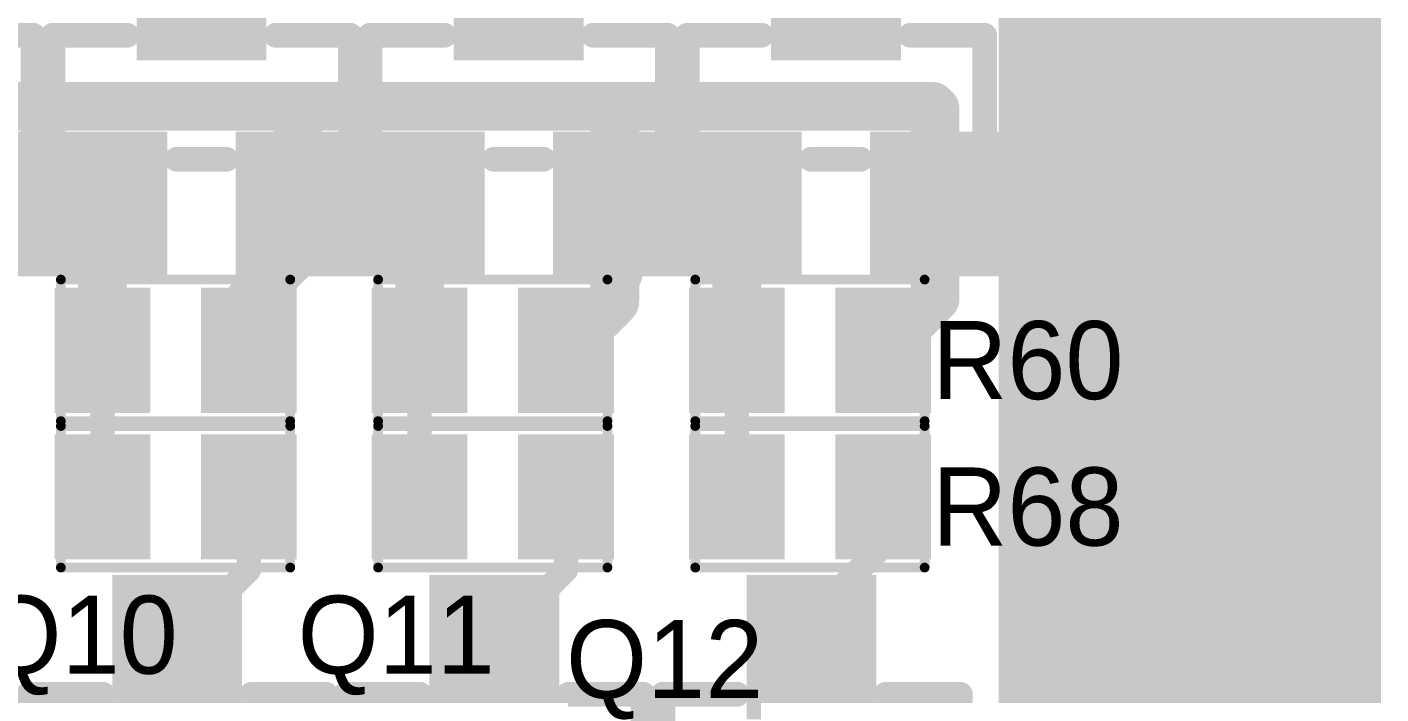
# Model space of a CAD drawing. Extents: x 416 to 470, y 213 to 332.
# Drawn here: x 455.98 to 469.85, y 260.73 to 267.56 of the extents above; entities that cross this region are included whole.
import ezdxf

# ---------------------------------------------------------------- set-up
doc = ezdxf.new("R2010")
doc.units = 0
for name, color, linetype in [('Board', 3, 'CONTINUOUS'), ('Top', 1, 'CONTINUOUS'), ('Top_Mask', 4, 'CONTINUOUS'), ('Top_Paste', 8, 'CONTINUOUS'), ('Top_Silk', 6, 'CONTINUOUS')]:
    doc.layers.add(name, color=color, linetype=linetype)

# ---------------------------------------------------------------- blocks, each defined once
blk = doc.blocks.new('UNIT_DISC')
at = {"linetype": 'CONTINUOUS', "const_width": 0.5}
blk.add_lwpolyline([(0.25, 0, 1), (-0.25, 0, 1)], format="xyb", close=True, dxfattribs=at)
blk = doc.blocks.new('R_0603_7086')
at = {"layer": 'Top_Silk', "linetype": 'CONTINUOUS', "const_width": 0.1}
for points in [[(459.575, 263.525), (459.575, 264.975)], [(459.575, 264.975), (461.925, 264.975)], [(461.925, 264.975), (461.925, 263.525)], [(461.925, 263.525), (459.575, 263.525)]]:
    blk.add_lwpolyline(points, dxfattribs=at)
at = {"layer": 'Top_Silk', "xscale": 0.1, "yscale": 0.1, "zscale": 0.1}
for p in [(459.575, 264.975), (459.575, 264.975), (461.925, 264.975), (461.925, 264.975), (459.575, 263.525), (459.575, 263.525), (461.925, 263.525), (461.925, 263.525)]:
    blk.add_blockref('UNIT_DISC', p, dxfattribs=at)
blk = doc.blocks.new('SHAPE_SQ_236_354_0_0_0_0')
blk.add_solid([(-0.3, -0.45), (0.3, -0.45), (-0.3, 0.45), (0.3, 0.45)])
blk = doc.blocks.new('SHAPE_SQ_386_504_0_0_0_0')
blk.add_solid([(-0.4905, -0.6405), (0.4905, -0.6405), (-0.4905, 0.6405), (0.4905, 0.6405)])
blk = doc.blocks.new('0_6x0_925')
at = {"layer": 'Top'}
blk.add_blockref('SHAPE_SQ_236_354_0_0_0_0', (0, 0), dxfattribs=at)
at = {"layer": 'Top_Mask'}
blk.add_blockref('SHAPE_SQ_386_504_0_0_0_0', (0, 0), dxfattribs=at)
at = {"layer": 'Top_Paste'}
blk.add_blockref('SHAPE_SQ_236_354_0_0_0_0', (0, 0), dxfattribs=at)
blk = doc.blocks.new('0_6x0_932')
at = {"layer": 'Top'}
blk.add_blockref('SHAPE_SQ_236_354_0_0_0_0', (0, 0), dxfattribs=at)
at = {"layer": 'Top_Mask'}
blk.add_blockref('SHAPE_SQ_386_504_0_0_0_0', (0, 0), dxfattribs=at)
at = {"layer": 'Top_Paste'}
blk.add_blockref('SHAPE_SQ_236_354_0_0_0_0', (0, 0), dxfattribs=at)
blk = doc.blocks.new('R59')
for name, p in [('R_0603_7086', (0, 0)), ('0_6x0_925', (460, 264.25)), ('0_6x0_932', (461.5, 264.25))]:
    blk.add_blockref(name, p)
blk = doc.blocks.new('R_0603_7098')
at = {"layer": 'Top_Silk', "linetype": 'CONTINUOUS', "const_width": 0.1}
for points in [[(459.575, 262.025), (459.575, 263.475)], [(459.575, 263.475), (461.925, 263.475)], [(461.925, 263.475), (461.925, 262.025)], [(461.925, 262.025), (459.575, 262.025)]]:
    blk.add_lwpolyline(points, dxfattribs=at)
at = {"layer": 'Top_Silk', "xscale": 0.1, "yscale": 0.1, "zscale": 0.1}
for p in [(459.575, 263.475), (459.575, 263.475), (461.925, 263.475), (461.925, 263.475), (459.575, 262.025), (459.575, 262.025), (461.925, 262.025), (461.925, 262.025)]:
    blk.add_blockref('UNIT_DISC', p, dxfattribs=at)
blk = doc.blocks.new('0_6x0_926')
at = {"layer": 'Top'}
blk.add_blockref('SHAPE_SQ_236_354_0_0_0_0', (0, 0), dxfattribs=at)
at = {"layer": 'Top_Mask'}
blk.add_blockref('SHAPE_SQ_386_504_0_0_0_0', (0, 0), dxfattribs=at)
at = {"layer": 'Top_Paste'}
blk.add_blockref('SHAPE_SQ_236_354_0_0_0_0', (0, 0), dxfattribs=at)
blk = doc.blocks.new('R67')
blk.add_blockref('R_0603_7098', (0, 0))
at = {"rotation": 180}
for name, p in [('0_6x0_925', (460, 262.75)), ('0_6x0_926', (461.5, 262.75))]:
    blk.add_blockref(name, p, dxfattribs=at)
blk = doc.blocks.new('SHAPE_EL_236_236_0_0_0_0')
at = {"xscale": 0.6, "yscale": 0.6, "zscale": 0.6}
blk.add_blockref('UNIT_DISC', (0, 0), dxfattribs=at)
blk = doc.blocks.new('SHAPE_EL_386_386_0_0_0_0')
at = {"xscale": 0.981, "yscale": 0.981, "zscale": 0.981}
blk.add_blockref('UNIT_DISC', (0, 0), dxfattribs=at)
blk = doc.blocks.new('0__40_41')
at = {"layer": 'Top'}
blk.add_blockref('SHAPE_EL_236_236_0_0_0_0', (0, 0), dxfattribs=at)
at = {"layer": 'Top_Mask'}
blk.add_blockref('SHAPE_EL_386_386_0_0_0_0', (0, 0), dxfattribs=at)
blk = doc.blocks.new('SOT_23_A1A2K__7459')
at = {"layer": 'Top_Silk', "linetype": 'CONTINUOUS', "const_width": 0.254}
for points in [[(452.99199, 267.4772), (453.754, 267.4772)], [(452.992, 266.46119), (452.99199, 267.4772)], [(455.278, 267.4772), (456.04001, 267.4772)], [(456.04001, 266.4612), (456.04001, 267.4772)], [(454.262, 266.20719), (454.77, 266.20719)]]:
    blk.add_lwpolyline(points, dxfattribs=at)
at = {"layer": 'Top_Silk', "xscale": 0.254, "yscale": 0.254, "zscale": 0.254}
for p in [(452.99199, 267.4772), (452.99199, 267.4772), (453.754, 267.4772), (455.278, 267.4772), (456.04001, 267.4772), (456.04001, 267.4772), (452.992, 266.46119), (456.04001, 266.4612), (454.262, 266.20719), (454.77, 266.20719)]:
    blk.add_blockref('UNIT_DISC', p, dxfattribs=at)
blk = doc.blocks.new('SHAPE_SQ_374_433_0_0_0_0')
blk.add_solid([(-0.475, -0.55), (0.475, -0.55), (-0.475, 0.55), (0.475, 0.55)])
blk = doc.blocks.new('SHAPE_SQ_524_583_0_0_0_0')
blk.add_solid([(-0.6655, -0.7405), (0.6655, -0.7405), (-0.6655, 0.7405), (0.6655, 0.7405)])
blk = doc.blocks.new('P_SX32Y32D0T32')
at = {"layer": 'Top'}
blk.add_blockref('SHAPE_SQ_374_433_0_0_0_0', (0, 0), dxfattribs=at)
at = {"layer": 'Top_Mask'}
blk.add_blockref('SHAPE_SQ_524_583_0_0_0_0', (0, 0), dxfattribs=at)
at = {"layer": 'Top_Paste'}
blk.add_blockref('SHAPE_SQ_374_433_0_0_0_0', (0, 0), dxfattribs=at)
blk = doc.blocks.new('P_SX32Y32D0T21')
at = {"layer": 'Top'}
blk.add_blockref('SHAPE_SQ_374_433_0_0_0_0', (0, 0), dxfattribs=at)
at = {"layer": 'Top_Mask'}
blk.add_blockref('SHAPE_SQ_524_583_0_0_0_0', (0, 0), dxfattribs=at)
at = {"layer": 'Top_Paste'}
blk.add_blockref('SHAPE_SQ_374_433_0_0_0_0', (0, 0), dxfattribs=at)
blk = doc.blocks.new('P_SX32Y32D0T269')
at = {"layer": 'Top'}
blk.add_blockref('SHAPE_SQ_374_433_0_0_0_0', (0, 0), dxfattribs=at)
at = {"layer": 'Top_Mask'}
blk.add_blockref('SHAPE_SQ_524_583_0_0_0_0', (0, 0), dxfattribs=at)
at = {"layer": 'Top_Paste'}
blk.add_blockref('SHAPE_SQ_374_433_0_0_0_0', (0, 0), dxfattribs=at)
blk = doc.blocks.new('Q19')
for name, p in [('P_SX32Y32D0T269', (454.51601, 267.9598)), ('SOT_23_A1A2K__7459', (0, 0)), ('P_SX32Y32D0T21', (453.5, 265.75)), ('P_SX32Y32D0T32', (455.532, 265.75))]:
    blk.add_blockref(name, p)
at = {"layer": 'Top_Silk'}
blk.add_text('Q19', height=0.8, dxfattribs=at).set_placement((454.5, 268.6875))
blk = doc.blocks.new('SOT_23_A1A2K__7509')
at = {"layer": 'Top_Silk', "linetype": 'CONTINUOUS', "const_width": 0.254}
for points in [[(459.24199, 260.7272), (460.004, 260.7272)], [(459.242, 259.71119), (459.24199, 260.7272)], [(461.528, 260.7272), (462.29001, 260.7272)], [(462.29001, 259.7112), (462.29001, 260.7272)], [(460.512, 259.45719), (461.02, 259.45719)]]:
    blk.add_lwpolyline(points, dxfattribs=at)
at = {"layer": 'Top_Silk', "xscale": 0.254, "yscale": 0.254, "zscale": 0.254}
for p in [(459.24199, 260.7272), (459.24199, 260.7272), (460.004, 260.7272), (461.528, 260.7272), (462.29001, 260.7272), (462.29001, 260.7272), (459.242, 259.71119), (462.29001, 259.7112), (460.512, 259.45719), (461.02, 259.45719)]:
    blk.add_blockref('UNIT_DISC', p, dxfattribs=at)
blk = doc.blocks.new('P_SX32Y32D0T41')
at = {"layer": 'Top'}
blk.add_blockref('SHAPE_SQ_374_433_0_0_0_0', (0, 0), dxfattribs=at)
at = {"layer": 'Top_Mask'}
blk.add_blockref('SHAPE_SQ_524_583_0_0_0_0', (0, 0), dxfattribs=at)
at = {"layer": 'Top_Paste'}
blk.add_blockref('SHAPE_SQ_374_433_0_0_0_0', (0, 0), dxfattribs=at)
blk = doc.blocks.new('P_SX32Y32D0T49')
at = {"layer": 'Top'}
blk.add_blockref('SHAPE_SQ_374_433_0_0_0_0', (0, 0), dxfattribs=at)
at = {"layer": 'Top_Mask'}
blk.add_blockref('SHAPE_SQ_524_583_0_0_0_0', (0, 0), dxfattribs=at)
at = {"layer": 'Top_Paste'}
blk.add_blockref('SHAPE_SQ_374_433_0_0_0_0', (0, 0), dxfattribs=at)
blk = doc.blocks.new('P_SX32Y32D0T26')
at = {"layer": 'Top'}
blk.add_blockref('SHAPE_SQ_374_433_0_0_0_0', (0, 0), dxfattribs=at)
at = {"layer": 'Top_Mask'}
blk.add_blockref('SHAPE_SQ_524_583_0_0_0_0', (0, 0), dxfattribs=at)
at = {"layer": 'Top_Paste'}
blk.add_blockref('SHAPE_SQ_374_433_0_0_0_0', (0, 0), dxfattribs=at)
blk = doc.blocks.new('Q11')
for name, p in [('P_SX32Y32D0T26', (460.76601, 261.2098)), ('SOT_23_A1A2K__7509', (0, 0)), ('P_SX32Y32D0T49', (459.75, 259)), ('P_SX32Y32D0T41', (461.782, 259))]:
    blk.add_blockref(name, p)
at = {"layer": 'Top_Silk'}
blk.add_text('Q11', height=0.8, dxfattribs=at).set_placement((458.75, 260.9375))
blk = doc.blocks.new('SOT_23_A1A2K__7522')
at = {"layer": 'Top_Silk', "linetype": 'CONTINUOUS', "const_width": 0.254}
for points in [[(459.49199, 267.4772), (460.254, 267.4772)], [(459.492, 266.46119), (459.49199, 267.4772)], [(461.778, 267.4772), (462.54001, 267.4772)], [(462.54001, 266.4612), (462.54001, 267.4772)], [(460.762, 266.20719), (461.27, 266.20719)]]:
    blk.add_lwpolyline(points, dxfattribs=at)
at = {"layer": 'Top_Silk', "xscale": 0.254, "yscale": 0.254, "zscale": 0.254}
for p in [(459.49199, 267.4772), (459.49199, 267.4772), (460.254, 267.4772), (461.778, 267.4772), (462.54001, 267.4772), (462.54001, 267.4772), (459.492, 266.46119), (462.54001, 266.4612), (460.762, 266.20719), (461.27, 266.20719)]:
    blk.add_blockref('UNIT_DISC', p, dxfattribs=at)
blk = doc.blocks.new('P_SX32Y32D0T25')
at = {"layer": 'Top'}
blk.add_blockref('SHAPE_SQ_374_433_0_0_0_0', (0, 0), dxfattribs=at)
at = {"layer": 'Top_Mask'}
blk.add_blockref('SHAPE_SQ_524_583_0_0_0_0', (0, 0), dxfattribs=at)
at = {"layer": 'Top_Paste'}
blk.add_blockref('SHAPE_SQ_374_433_0_0_0_0', (0, 0), dxfattribs=at)
blk = doc.blocks.new('P_SX32Y32D0T271')
at = {"layer": 'Top'}
blk.add_blockref('SHAPE_SQ_374_433_0_0_0_0', (0, 0), dxfattribs=at)
at = {"layer": 'Top_Mask'}
blk.add_blockref('SHAPE_SQ_524_583_0_0_0_0', (0, 0), dxfattribs=at)
at = {"layer": 'Top_Paste'}
blk.add_blockref('SHAPE_SQ_374_433_0_0_0_0', (0, 0), dxfattribs=at)
blk = doc.blocks.new('Q111')
for name, p in [('P_SX32Y32D0T271', (461.01601, 267.9598)), ('SOT_23_A1A2K__7522', (0, 0)), ('P_SX32Y32D0T25', (460, 265.75)), ('P_SX32Y32D0T32', (462.032, 265.75))]:
    blk.add_blockref(name, p)
at = {"layer": 'Top_Silk'}
blk.add_text('Q111', height=0.8, dxfattribs=at).set_placement((461.25, 268.6875))
blk = doc.blocks.new('R_0603_7862')
at = {"layer": 'Top_Silk', "linetype": 'CONTINUOUS', "const_width": 0.1}
for points in [[(456.325, 263.525), (456.325, 264.975)], [(456.325, 264.975), (458.675, 264.975)], [(458.675, 264.975), (458.675, 263.525)], [(458.675, 263.525), (456.325, 263.525)]]:
    blk.add_lwpolyline(points, dxfattribs=at)
at = {"layer": 'Top_Silk', "xscale": 0.1, "yscale": 0.1, "zscale": 0.1}
for p in [(456.325, 264.975), (456.325, 264.975), (458.675, 264.975), (458.675, 264.975), (456.325, 263.525), (456.325, 263.525), (458.675, 263.525), (458.675, 263.525)]:
    blk.add_blockref('UNIT_DISC', p, dxfattribs=at)
blk = doc.blocks.new('0_6x0_923')
at = {"layer": 'Top'}
blk.add_blockref('SHAPE_SQ_236_354_0_0_0_0', (0, 0), dxfattribs=at)
at = {"layer": 'Top_Mask'}
blk.add_blockref('SHAPE_SQ_386_504_0_0_0_0', (0, 0), dxfattribs=at)
at = {"layer": 'Top_Paste'}
blk.add_blockref('SHAPE_SQ_236_354_0_0_0_0', (0, 0), dxfattribs=at)
blk = doc.blocks.new('R58')
for name, p in [('R_0603_7862', (0, 0)), ('0_6x0_923', (456.75, 264.25)), ('0_6x0_932', (458.25, 264.25))]:
    blk.add_blockref(name, p)
blk = doc.blocks.new('R_0603_7874')
at = {"layer": 'Top_Silk', "linetype": 'CONTINUOUS', "const_width": 0.1}
for points in [[(456.325, 262.025), (456.325, 263.475)], [(456.325, 263.475), (458.675, 263.475)], [(458.675, 263.475), (458.675, 262.025)], [(458.675, 262.025), (456.325, 262.025)]]:
    blk.add_lwpolyline(points, dxfattribs=at)
at = {"layer": 'Top_Silk', "xscale": 0.1, "yscale": 0.1, "zscale": 0.1}
for p in [(456.325, 263.475), (456.325, 263.475), (458.675, 263.475), (458.675, 263.475), (456.325, 262.025), (456.325, 262.025), (458.675, 262.025), (458.675, 262.025)]:
    blk.add_blockref('UNIT_DISC', p, dxfattribs=at)
blk = doc.blocks.new('0_6x0_924')
at = {"layer": 'Top'}
blk.add_blockref('SHAPE_SQ_236_354_0_0_0_0', (0, 0), dxfattribs=at)
at = {"layer": 'Top_Mask'}
blk.add_blockref('SHAPE_SQ_386_504_0_0_0_0', (0, 0), dxfattribs=at)
at = {"layer": 'Top_Paste'}
blk.add_blockref('SHAPE_SQ_236_354_0_0_0_0', (0, 0), dxfattribs=at)
blk = doc.blocks.new('R66')
blk.add_blockref('R_0603_7874', (0, 0))
at = {"rotation": 180}
for name, p in [('0_6x0_923', (456.75, 262.75)), ('0_6x0_924', (458.25, 262.75))]:
    blk.add_blockref(name, p, dxfattribs=at)
blk = doc.blocks.new('R_0603_7990')
at = {"layer": 'Top_Silk', "linetype": 'CONTINUOUS', "const_width": 0.1}
for points in [[(462.825, 263.525), (462.825, 264.975)], [(462.825, 264.975), (465.175, 264.975)], [(465.175, 264.975), (465.175, 263.525)], [(465.175, 263.525), (462.825, 263.525)]]:
    blk.add_lwpolyline(points, dxfattribs=at)
at = {"layer": 'Top_Silk', "xscale": 0.1, "yscale": 0.1, "zscale": 0.1}
for p in [(462.825, 264.975), (462.825, 264.975), (465.175, 264.975), (465.175, 264.975), (462.825, 263.525), (462.825, 263.525), (465.175, 263.525), (465.175, 263.525)]:
    blk.add_blockref('UNIT_DISC', p, dxfattribs=at)
blk = doc.blocks.new('0_6x0_927')
at = {"layer": 'Top'}
blk.add_blockref('SHAPE_SQ_236_354_0_0_0_0', (0, 0), dxfattribs=at)
at = {"layer": 'Top_Mask'}
blk.add_blockref('SHAPE_SQ_386_504_0_0_0_0', (0, 0), dxfattribs=at)
at = {"layer": 'Top_Paste'}
blk.add_blockref('SHAPE_SQ_236_354_0_0_0_0', (0, 0), dxfattribs=at)
blk = doc.blocks.new('R60')
for name, p in [('R_0603_7990', (0, 0)), ('0_6x0_927', (463.25, 264.25)), ('0_6x0_932', (464.75, 264.25))]:
    blk.add_blockref(name, p)
at = {"layer": 'Top_Silk'}
blk.add_text('R60', height=0.8, dxfattribs=at).set_placement((465.25, 263.75))
blk = doc.blocks.new('R_0603_8002')
at = {"layer": 'Top_Silk', "linetype": 'CONTINUOUS', "const_width": 0.1}
for points in [[(462.825, 262.025), (462.825, 263.475)], [(462.825, 263.475), (465.175, 263.475)], [(465.175, 263.475), (465.175, 262.025)], [(465.175, 262.025), (462.825, 262.025)]]:
    blk.add_lwpolyline(points, dxfattribs=at)
at = {"layer": 'Top_Silk', "xscale": 0.1, "yscale": 0.1, "zscale": 0.1}
for p in [(462.825, 263.475), (462.825, 263.475), (465.175, 263.475), (465.175, 263.475), (462.825, 262.025), (462.825, 262.025), (465.175, 262.025), (465.175, 262.025)]:
    blk.add_blockref('UNIT_DISC', p, dxfattribs=at)
blk = doc.blocks.new('0_6x0_93')
at = {"layer": 'Top'}
blk.add_blockref('SHAPE_SQ_236_354_0_0_0_0', (0, 0), dxfattribs=at)
at = {"layer": 'Top_Mask'}
blk.add_blockref('SHAPE_SQ_386_504_0_0_0_0', (0, 0), dxfattribs=at)
at = {"layer": 'Top_Paste'}
blk.add_blockref('SHAPE_SQ_236_354_0_0_0_0', (0, 0), dxfattribs=at)
blk = doc.blocks.new('R68')
blk.add_blockref('R_0603_8002', (0, 0))
at = {"rotation": 180}
for name, p in [('0_6x0_927', (463.25, 262.75)), ('0_6x0_93', (464.75, 262.75))]:
    blk.add_blockref(name, p, dxfattribs=at)
at = {"layer": 'Top_Silk'}
blk.add_text('R68', height=0.8, dxfattribs=at).set_placement((465.25, 262.25))
blk = doc.blocks.new('SOT_23_A1A2K__8176')
at = {"layer": 'Top_Silk', "linetype": 'CONTINUOUS', "const_width": 0.254}
for points in [[(456.24199, 267.4772), (457.004, 267.4772)], [(456.242, 266.46119), (456.24199, 267.4772)], [(458.528, 267.4772), (459.29001, 267.4772)], [(459.29001, 266.4612), (459.29001, 267.4772)], [(457.512, 266.20719), (458.02, 266.20719)]]:
    blk.add_lwpolyline(points, dxfattribs=at)
at = {"layer": 'Top_Silk', "xscale": 0.254, "yscale": 0.254, "zscale": 0.254}
for p in [(456.24199, 267.4772), (456.24199, 267.4772), (457.004, 267.4772), (458.528, 267.4772), (459.29001, 267.4772), (459.29001, 267.4772), (456.242, 266.46119), (459.29001, 266.4612), (457.512, 266.20719), (458.02, 266.20719)]:
    blk.add_blockref('UNIT_DISC', p, dxfattribs=at)
blk = doc.blocks.new('P_SX32Y32D0T23')
at = {"layer": 'Top'}
blk.add_blockref('SHAPE_SQ_374_433_0_0_0_0', (0, 0), dxfattribs=at)
at = {"layer": 'Top_Mask'}
blk.add_blockref('SHAPE_SQ_524_583_0_0_0_0', (0, 0), dxfattribs=at)
at = {"layer": 'Top_Paste'}
blk.add_blockref('SHAPE_SQ_374_433_0_0_0_0', (0, 0), dxfattribs=at)
blk = doc.blocks.new('P_SX32Y32D0T270')
at = {"layer": 'Top'}
blk.add_blockref('SHAPE_SQ_374_433_0_0_0_0', (0, 0), dxfattribs=at)
at = {"layer": 'Top_Mask'}
blk.add_blockref('SHAPE_SQ_524_583_0_0_0_0', (0, 0), dxfattribs=at)
at = {"layer": 'Top_Paste'}
blk.add_blockref('SHAPE_SQ_374_433_0_0_0_0', (0, 0), dxfattribs=at)
blk = doc.blocks.new('Q110')
for name, p in [('P_SX32Y32D0T270', (457.76601, 267.9598)), ('SOT_23_A1A2K__8176', (0, 0)), ('P_SX32Y32D0T23', (456.75, 265.75)), ('P_SX32Y32D0T32', (458.782, 265.75))]:
    blk.add_blockref(name, p)
at = {"layer": 'Top_Silk'}
blk.add_text('Q110', height=0.8, dxfattribs=at).set_placement((458.25, 268.6875))
blk = doc.blocks.new('SOT_23_A1A2K__8189')
at = {"layer": 'Top_Silk', "linetype": 'CONTINUOUS', "const_width": 0.254}
for points in [[(455.99199, 260.7272), (456.754, 260.7272)], [(455.992, 259.71119), (455.99199, 260.7272)], [(458.278, 260.7272), (459.04001, 260.7272)], [(459.04001, 259.7112), (459.04001, 260.7272)], [(457.262, 259.45719), (457.77, 259.45719)]]:
    blk.add_lwpolyline(points, dxfattribs=at)
at = {"layer": 'Top_Silk', "xscale": 0.254, "yscale": 0.254, "zscale": 0.254}
for p in [(455.99199, 260.7272), (455.99199, 260.7272), (456.754, 260.7272), (458.278, 260.7272), (459.04001, 260.7272), (459.04001, 260.7272), (455.992, 259.71119), (459.04001, 259.7112), (457.262, 259.45719), (457.77, 259.45719)]:
    blk.add_blockref('UNIT_DISC', p, dxfattribs=at)
blk = doc.blocks.new('P_SX32Y32D0T48')
at = {"layer": 'Top'}
blk.add_blockref('SHAPE_SQ_374_433_0_0_0_0', (0, 0), dxfattribs=at)
at = {"layer": 'Top_Mask'}
blk.add_blockref('SHAPE_SQ_524_583_0_0_0_0', (0, 0), dxfattribs=at)
at = {"layer": 'Top_Paste'}
blk.add_blockref('SHAPE_SQ_374_433_0_0_0_0', (0, 0), dxfattribs=at)
blk = doc.blocks.new('P_SX32Y32D0T24')
at = {"layer": 'Top'}
blk.add_blockref('SHAPE_SQ_374_433_0_0_0_0', (0, 0), dxfattribs=at)
at = {"layer": 'Top_Mask'}
blk.add_blockref('SHAPE_SQ_524_583_0_0_0_0', (0, 0), dxfattribs=at)
at = {"layer": 'Top_Paste'}
blk.add_blockref('SHAPE_SQ_374_433_0_0_0_0', (0, 0), dxfattribs=at)
blk = doc.blocks.new('Q10')
for name, p in [('P_SX32Y32D0T24', (457.51601, 261.2098)), ('SOT_23_A1A2K__8189', (0, 0)), ('P_SX32Y32D0T48', (456.5, 259)), ('P_SX32Y32D0T41', (458.532, 259))]:
    blk.add_blockref(name, p)
at = {"layer": 'Top_Silk'}
blk.add_text('Q10', height=0.8, dxfattribs=at).set_placement((455.5, 260.9375))
blk = doc.blocks.new('SOT_23_A1A2K__8307')
at = {"layer": 'Top_Silk', "linetype": 'CONTINUOUS', "const_width": 0.254}
for points in [[(462.49199, 260.7272), (463.254, 260.7272)], [(462.492, 259.71119), (462.49199, 260.7272)], [(464.778, 260.7272), (465.54001, 260.7272)], [(465.54001, 259.7112), (465.54001, 260.7272)], [(463.762, 259.45719), (464.27, 259.45719)]]:
    blk.add_lwpolyline(points, dxfattribs=at)
at = {"layer": 'Top_Silk', "xscale": 0.254, "yscale": 0.254, "zscale": 0.254}
for p in [(462.49199, 260.7272), (462.49199, 260.7272), (463.254, 260.7272), (464.778, 260.7272), (465.54001, 260.7272), (465.54001, 260.7272), (462.492, 259.71119), (465.54001, 259.7112), (463.762, 259.45719), (464.27, 259.45719)]:
    blk.add_blockref('UNIT_DISC', p, dxfattribs=at)
blk = doc.blocks.new('P_SX32Y32D0T50')
at = {"layer": 'Top'}
blk.add_blockref('SHAPE_SQ_374_433_0_0_0_0', (0, 0), dxfattribs=at)
at = {"layer": 'Top_Mask'}
blk.add_blockref('SHAPE_SQ_524_583_0_0_0_0', (0, 0), dxfattribs=at)
at = {"layer": 'Top_Paste'}
blk.add_blockref('SHAPE_SQ_374_433_0_0_0_0', (0, 0), dxfattribs=at)
blk = doc.blocks.new('P_SX32Y32D0T3')
at = {"layer": 'Top'}
blk.add_blockref('SHAPE_SQ_374_433_0_0_0_0', (0, 0), dxfattribs=at)
at = {"layer": 'Top_Mask'}
blk.add_blockref('SHAPE_SQ_524_583_0_0_0_0', (0, 0), dxfattribs=at)
at = {"layer": 'Top_Paste'}
blk.add_blockref('SHAPE_SQ_374_433_0_0_0_0', (0, 0), dxfattribs=at)
blk = doc.blocks.new('Q12')
for name, p in [('P_SX32Y32D0T3', (464.01601, 261.2098)), ('SOT_23_A1A2K__8307', (0, 0)), ('P_SX32Y32D0T50', (463, 259)), ('P_SX32Y32D0T41', (465.032, 259))]:
    blk.add_blockref(name, p)
at = {"layer": 'Top_Silk'}
blk.add_text('Q12', height=0.8, dxfattribs=at).set_placement((461.5, 260.6875))
blk = doc.blocks.new('SOT_23_A1A2K__8320')
at = {"layer": 'Top_Silk', "linetype": 'CONTINUOUS', "const_width": 0.254}
for points in [[(462.74199, 267.4772), (463.504, 267.4772)], [(462.742, 266.46119), (462.74199, 267.4772)], [(465.028, 267.4772), (465.79001, 267.4772)], [(465.79001, 266.4612), (465.79001, 267.4772)], [(464.012, 266.20719), (464.52, 266.20719)]]:
    blk.add_lwpolyline(points, dxfattribs=at)
at = {"layer": 'Top_Silk', "xscale": 0.254, "yscale": 0.254, "zscale": 0.254}
for p in [(462.74199, 267.4772), (462.74199, 267.4772), (463.504, 267.4772), (465.028, 267.4772), (465.79001, 267.4772), (465.79001, 267.4772), (462.742, 266.46119), (465.79001, 266.4612), (464.012, 266.20719), (464.52, 266.20719)]:
    blk.add_blockref('UNIT_DISC', p, dxfattribs=at)
blk = doc.blocks.new('P_SX32Y32D0T27')
at = {"layer": 'Top'}
blk.add_blockref('SHAPE_SQ_374_433_0_0_0_0', (0, 0), dxfattribs=at)
at = {"layer": 'Top_Mask'}
blk.add_blockref('SHAPE_SQ_524_583_0_0_0_0', (0, 0), dxfattribs=at)
at = {"layer": 'Top_Paste'}
blk.add_blockref('SHAPE_SQ_374_433_0_0_0_0', (0, 0), dxfattribs=at)
blk = doc.blocks.new('P_SX32Y32D0T272')
at = {"layer": 'Top'}
blk.add_blockref('SHAPE_SQ_374_433_0_0_0_0', (0, 0), dxfattribs=at)
at = {"layer": 'Top_Mask'}
blk.add_blockref('SHAPE_SQ_524_583_0_0_0_0', (0, 0), dxfattribs=at)
at = {"layer": 'Top_Paste'}
blk.add_blockref('SHAPE_SQ_374_433_0_0_0_0', (0, 0), dxfattribs=at)
blk = doc.blocks.new('Q112')
for name, p in [('P_SX32Y32D0T272', (464.26601, 267.9598)), ('SOT_23_A1A2K__8320', (0, 0)), ('P_SX32Y32D0T27', (463.25, 265.75)), ('P_SX32Y32D0T32', (465.282, 265.75))]:
    blk.add_blockref(name, p)
at = {"layer": 'Top_Silk'}
blk.add_text('Q112', height=0.8, dxfattribs=at).set_placement((465, 267.9375))
blk = doc.blocks.new('CUPOUR_L1_F0_TT45_10181')
at = {"layer": 'Top', "linetype": 'CONTINUOUS', "const_width": 0.635}
for points in [[(469.5, 215.5), (469.5, 304.5)], [(466.25, 273.25), (466.25, 266.33141)], [(466.25, 267.41125), (469.5, 267.41125)], [(466.25, 266.935), (469.5, 266.935)], [(466.25, 266.45875), (469.5, 266.45875)], [(466.25, 266.33141), (466.26301, 266.3)], [(466.26301, 266.3), (466.26301, 265.2)], [(466.26301, 265.9825), (469.5, 265.9825)], [(466.26301, 265.50625), (469.5, 265.50625)], [(466.26301, 265.2), (466.25, 265.16859)], [(466.25, 265.16859), (466.25, 260.25)], [(466.25, 265.03), (469.5, 265.03)], [(466.25, 264.55375), (469.5, 264.55375)], [(466.25, 264.0775), (469.5, 264.0775)], [(466.25, 263.60125), (469.5, 263.60125)], [(466.25, 263.125), (469.5, 263.125)], [(466.25, 262.64875), (469.5, 262.64875)], [(466.25, 262.1725), (469.5, 262.1725)], [(466.25, 261.69625), (469.5, 261.69625)], [(466.25, 261.22), (469.5, 261.22)], [(466.25, 260.74375), (469.5, 260.74375)]]:
    blk.add_lwpolyline(points, dxfattribs=at)
at = {"layer": 'Top', "xscale": 0.635, "yscale": 0.635, "zscale": 0.635}
for p in [(466.25, 267.41125), (469.5, 267.41125), (466.25, 266.935), (469.5, 266.935), (466.25, 266.45875), (469.5, 266.45875), (466.25, 266.33141), (466.25, 266.33141), (466.26301, 266.3), (466.26301, 266.3), (466.26301, 265.9825), (469.5, 265.9825), (466.26301, 265.50625), (469.5, 265.50625), (466.26301, 265.2), (466.26301, 265.2), (466.25, 265.16859), (466.25, 265.16859), (466.25, 265.03), (469.5, 265.03), (466.25, 264.55375), (469.5, 264.55375), (466.25, 264.0775), (469.5, 264.0775), (466.25, 263.60125), (469.5, 263.60125), (466.25, 263.125), (469.5, 263.125), (466.25, 262.64875), (469.5, 262.64875), (466.25, 262.1725), (469.5, 262.1725), (466.25, 261.69625), (469.5, 261.69625), (466.25, 261.22), (469.5, 261.22), (466.25, 260.74375), (469.5, 260.74375)]:
    blk.add_blockref('UNIT_DISC', p, dxfattribs=at)

msp = doc.modelspace()

# ---------------------------------------------------------------- linework, layer by layer
at = {"layer": 'Board', "linetype": 'CONTINUOUS', "const_width": 0.2}
msp.add_lwpolyline([(469.75, 215), (469.75, 324.5)], dxfattribs=at)
at = {"layer": 'Top', "linetype": 'CONTINUOUS'}
for points, const_width in [([(455.5, 266.75), (458.75, 266.75)], 0.5), ([(458.75, 265.782), (458.75, 266.75)], 0.5), ([(458.75, 266.75), (462, 266.75)], 0.5), ([(462, 266.75), (462, 265.782)], 0.5), ([(462, 266.75), (465.25, 266.75)], 0.5), ([(465.25, 266.75), (465.282, 266.718)], 0.5), ([(465.282, 265.75), (465.282, 266.718)], 0.5), ([(456.75, 265.75), (456.75, 264.25)], 0.5), ([(458.782, 265.75), (458.75, 265.782)], 0.5), ([(458.782, 265.75), (458.782, 265.282)], 0.5), ([(460, 265.75), (460, 264.25)], 0.5), ([(462, 265.782), (462.032, 265.75)], 0.5), ([(462.032, 265.75), (462.032, 265.032)], 0.5), ([(463.25, 265.75), (463.25, 264.25)], 0.5), ([(465.282, 264.782), (465.282, 265.75)], 0.5), ([(458.782, 265.282), (458.25, 264.75)], 0.5), ([(462.032, 265.032), (462, 265)], 0.5), ([(462, 265), (462, 264.75)], 0.5), ([(458.25, 264.75), (458.25, 264.25)], 0.5), ([(462, 264.75), (461.5, 264.25)], 0.5), ([(465.282, 264.782), (464.75, 264.25)], 0.5), ([(456.75, 264.25), (456.75, 262.75)], 0.25), ([(460, 264.25), (460, 262.75)], 0.25), ([(463.25, 264.25), (463.25, 262.75)], 0.25), ([(458.25, 262.75), (458.25, 262)], 0.25), ([(461.5, 262.75), (461.5, 262)], 0.25), ([(464.75, 262.25), (464.75, 262.75)], 0.25), ([(464.01601, 261.51601), (464.75, 262.25)], 0.25), ([(458.25, 262), (457.51601, 261.26601)], 0.25), ([(461.5, 262), (460.76601, 261.26601)], 0.25), ([(464.01601, 261.2098), (464.01601, 261.51601)], 0.25), ([(457.51601, 261.26601), (457.51601, 261.2098)], 0.25), ([(460.76601, 261.26601), (460.76601, 261.2098)], 0.25), ([(457.51601, 261.2098), (457.5, 261.19379)], 0.25), ([(457.5, 261.19379), (457.5, 258.25)], 0.25), ([(460.76601, 261.2098), (460.75, 261.19379)], 0.25), ([(460.75, 261.19379), (460.75, 258.25)], 0.25), ([(464, 261.19379), (464.01601, 261.2098)], 0.25), ([(464, 258.25), (464, 261.19379)], 0.25)]:
    msp.add_lwpolyline(points, dxfattribs=dict(at, const_width=const_width))
at = {"layer": 'Top_Silk', "linetype": 'CONTINUOUS', "const_width": 0.25}
msp.add_lwpolyline([(467.25, 215), (467.25, 324.5)], dxfattribs=at)

# ---------------------------------------------------------------- block references
for name, p in [('CUPOUR_L1_F0_TT45_10181', (0, 0)), ('Q19', (0, 0)), ('Q110', (0, 0)), ('Q111', (0, 0)), ('Q112', (0, 0)), ('0__40_41', (468.75, 266)), ('R58', (0, 0)), ('R59', (0, 0)), ('R60', (0, 0)), ('R66', (0, 0)), ('R67', (0, 0)), ('R68', (0, 0)), ('Q10', (0, 0)), ('Q11', (0, 0)), ('Q12', (0, 0))]:
    msp.add_blockref(name, p)
at = {"layer": 'Top'}
for p, xscale, yscale, zscale in [((458.75, 266.75), 0.5, 0.5, 0.5), ((458.75, 266.75), 0.5, 0.5, 0.5), ((458.75, 266.75), 0.5, 0.5, 0.5), ((462, 266.75), 0.5, 0.5, 0.5), ((462, 266.75), 0.5, 0.5, 0.5), ((462, 266.75), 0.5, 0.5, 0.5), ((465.25, 266.75), 0.5, 0.5, 0.5), ((465.25, 266.75), 0.5, 0.5, 0.5), ((465.282, 266.718), 0.5, 0.5, 0.5), ((465.282, 266.718), 0.5, 0.5, 0.5), ((456.75, 265.75), 0.5, 0.5, 0.5), ((458.75, 265.782), 0.5, 0.5, 0.5), ((458.75, 265.782), 0.5, 0.5, 0.5), ((458.782, 265.75), 0.5, 0.5, 0.5), ((458.782, 265.75), 0.5, 0.5, 0.5), ((460, 265.75), 0.5, 0.5, 0.5), ((462, 265.782), 0.5, 0.5, 0.5), ((462, 265.782), 0.5, 0.5, 0.5), ((462.032, 265.75), 0.5, 0.5, 0.5), ((462.032, 265.75), 0.5, 0.5, 0.5), ((463.25, 265.75), 0.5, 0.5, 0.5), ((465.282, 265.75), 0.5, 0.5, 0.5), ((465.282, 265.75), 0.5, 0.5, 0.5), ((458.782, 265.282), 0.5, 0.5, 0.5), ((458.782, 265.282), 0.5, 0.5, 0.5), ((462, 265), 0.5, 0.5, 0.5), ((462, 265), 0.5, 0.5, 0.5), ((462.032, 265.032), 0.5, 0.5, 0.5), ((462.032, 265.032), 0.5, 0.5, 0.5), ((458.25, 264.75), 0.5, 0.5, 0.5), ((458.25, 264.75), 0.5, 0.5, 0.5), ((462, 264.75), 0.5, 0.5, 0.5), ((462, 264.75), 0.5, 0.5, 0.5), ((465.282, 264.782), 0.5, 0.5, 0.5), ((465.282, 264.782), 0.5, 0.5, 0.5), ((456.75, 264.25), 0.5, 0.5, 0.5), ((458.25, 264.25), 0.5, 0.5, 0.5), ((460, 264.25), 0.5, 0.5, 0.5), ((461.5, 264.25), 0.5, 0.5, 0.5), ((463.25, 264.25), 0.5, 0.5, 0.5), ((464.75, 264.25), 0.5, 0.5, 0.5), ((456.75, 264.25), 0.25, 0.25, 0.25), ((460, 264.25), 0.25, 0.25, 0.25), ((463.25, 264.25), 0.25, 0.25, 0.25), ((456.75, 262.75), 0.25, 0.25, 0.25), ((458.25, 262.75), 0.25, 0.25, 0.25), ((460, 262.75), 0.25, 0.25, 0.25), ((461.5, 262.75), 0.25, 0.25, 0.25), ((463.25, 262.75), 0.25, 0.25, 0.25), ((464.75, 262.75), 0.25, 0.25, 0.25), ((464.75, 262.25), 0.25, 0.25, 0.25), ((464.75, 262.25), 0.25, 0.25, 0.25), ((458.25, 262), 0.25, 0.25, 0.25), ((458.25, 262), 0.25, 0.25, 0.25), ((461.5, 262), 0.25, 0.25, 0.25), ((461.5, 262), 0.25, 0.25, 0.25), ((464.01601, 261.51601), 0.25, 0.25, 0.25), ((464.01601, 261.51601), 0.25, 0.25, 0.25), ((457.51601, 261.26601), 0.25, 0.25, 0.25), ((457.51601, 261.26601), 0.25, 0.25, 0.25), ((460.76601, 261.26601), 0.25, 0.25, 0.25), ((460.76601, 261.26601), 0.25, 0.25, 0.25), ((457.5, 261.19379), 0.25, 0.25, 0.25), ((457.5, 261.19379), 0.25, 0.25, 0.25), ((457.51601, 261.2098), 0.25, 0.25, 0.25), ((457.51601, 261.2098), 0.25, 0.25, 0.25), ((460.75, 261.19379), 0.25, 0.25, 0.25), ((460.75, 261.19379), 0.25, 0.25, 0.25), ((460.76601, 261.2098), 0.25, 0.25, 0.25), ((460.76601, 261.2098), 0.25, 0.25, 0.25), ((464, 261.19379), 0.25, 0.25, 0.25), ((464, 261.19379), 0.25, 0.25, 0.25), ((464.01601, 261.2098), 0.25, 0.25, 0.25), ((464.01601, 261.2098), 0.25, 0.25, 0.25)]:
    msp.add_blockref('UNIT_DISC', p, dxfattribs=dict(at, xscale=xscale, yscale=yscale, zscale=zscale))

doc.saveas('drawing.dxf')
